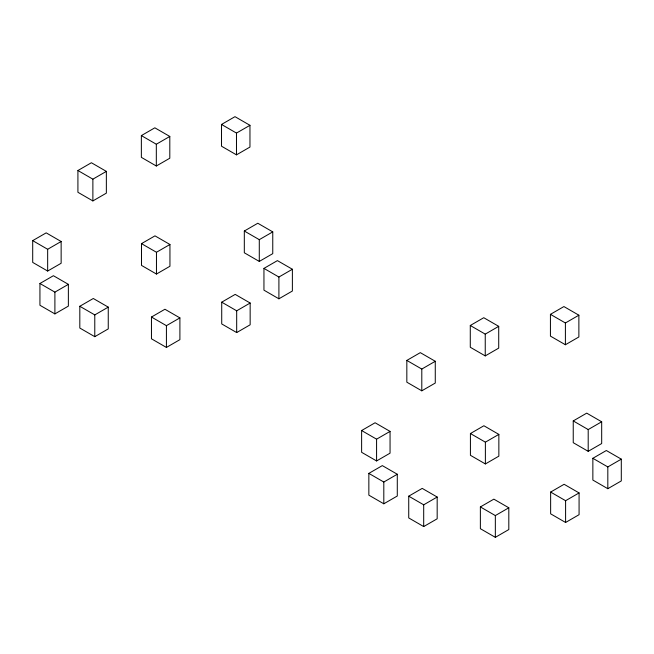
<?xml version="1.0" encoding="UTF-8"?>
<svg xmlns="http://www.w3.org/2000/svg" width="654" height="654" viewBox="0 0 654 654"><rect width="100%" height="100%" fill="white"/><g stroke="black" fill="none" stroke-linecap="round" stroke-linejoin="round"><path stroke-width="0.98" d="M77.916 170.522L91.388 162.74L106.357 171.381L106.357 193.143L92.876 200.925L77.916 192.292L77.916 170.522L92.876 179.163L106.357 171.381M141.362 135.591L154.843 127.816L169.803 136.449L169.803 158.219L156.322 166.002L141.362 157.361L141.362 135.591L156.322 144.232L169.803 136.449M221.518 124.448L234.99 116.665L249.959 125.306L249.959 147.068L236.478 154.851L221.518 146.21L221.518 124.448L236.478 133.081L249.959 125.306M32.7 240.639L46.181 232.857L61.141 241.498L61.141 263.268L47.66 271.042L32.7 262.409L32.7 240.639L47.66 249.28L61.141 241.498M39.935 283.493L53.407 275.71L68.368 284.351L68.368 306.113L54.895 313.895L39.935 305.263L39.935 283.493L54.895 292.134L68.368 284.351M141.501 243.64L154.982 235.857L169.942 244.49L169.942 266.26L156.461 274.042L141.501 265.401L141.501 243.64L156.461 252.272L169.942 244.49M79.813 306.276L93.293 298.494L108.253 307.135L108.253 328.897L94.781 336.679L79.813 328.038L79.813 306.276L94.781 314.909L108.253 307.135M244.318 231.026L257.799 223.243L272.759 231.884L272.759 253.646L259.286 261.428L244.318 252.787L244.318 231.026L259.286 239.658L272.759 231.884M151.458 317.035L164.931 309.252L179.899 317.893L179.899 339.655L166.418 347.438L151.458 338.797L151.458 317.035L166.418 325.667L179.899 317.893M263.946 268.393L277.419 260.619L292.379 269.252L292.379 291.022L278.906 298.804L263.946 290.163L263.946 268.393L278.906 277.034L292.379 269.252M221.722 302.173L235.195 294.39L250.155 303.023L250.155 324.793L236.683 332.575L221.722 323.934L221.722 302.173L236.683 310.805L250.155 303.023M406.829 360.419L420.309 352.645L435.27 361.278L435.27 383.048L421.797 390.822L406.829 382.189L406.829 360.419L421.797 369.06L435.27 361.278M470.283 325.496L483.756 317.713L498.716 326.346L498.716 348.116L485.243 355.899L470.283 347.258L470.283 325.496L485.243 334.129L498.716 326.346M550.431 314.345L563.911 306.562L578.872 315.203L578.872 336.965L565.399 344.748L550.431 336.107L550.431 314.345L565.399 322.978L578.872 315.203M361.621 430.536L375.094 422.762L390.054 431.395L390.054 453.165L376.581 460.947L361.621 452.306L361.621 430.536L376.581 439.177L390.054 431.395M368.848 473.39L382.328 465.615L397.289 474.248L397.289 496.018L383.808 503.793L368.848 495.16L368.848 473.39L383.808 482.031L397.289 474.248M470.422 433.537L483.895 425.754L498.855 434.395L498.855 456.157L485.382 463.939L470.422 455.298L470.422 433.537L485.382 442.169L498.855 434.395M408.734 496.173L422.206 488.391L437.174 497.032L437.174 518.794L423.694 526.576L408.734 517.935L408.734 496.173L423.694 504.814L437.174 497.032M573.239 420.923L586.712 413.14L601.68 421.781L601.68 443.543L588.199 451.325L573.239 442.684L573.239 420.923L588.199 429.564L601.68 421.781M480.371 506.932L493.852 499.149L508.812 507.79L508.812 529.552L495.34 537.335L480.371 528.694L480.371 506.932L495.34 515.573L508.812 507.79M592.859 458.299L606.34 450.516L621.3 459.149L621.3 480.919L607.819 488.701L592.859 480.061L592.859 458.299L607.819 466.931L621.3 459.149M550.635 492.07L564.116 484.287L579.076 492.928L579.076 514.69L565.596 522.472L550.635 513.831L550.635 492.07L565.596 500.702L579.076 492.928M607.819 466.931L607.819 488.701M588.199 429.564L588.199 451.325M565.596 500.702L565.596 522.472M565.399 322.978L565.399 344.748M495.34 515.573L495.34 537.335M485.382 442.169L485.382 463.939M485.243 334.129L485.243 355.899M423.694 504.814L423.694 526.576M421.797 369.06L421.797 390.822M383.808 482.031L383.808 503.793M376.581 439.177L376.581 460.947M278.906 277.034L278.906 298.804M259.286 239.658L259.286 261.428M236.683 310.805L236.683 332.575M236.478 133.081L236.478 154.851M166.418 325.667L166.418 347.438M156.461 252.272L156.461 274.042M156.322 144.232L156.322 166.002M94.781 314.909L94.781 336.679M92.876 179.163L92.876 200.925M54.895 292.134L54.895 313.895M47.66 249.28L47.66 271.042"/></g></svg>
